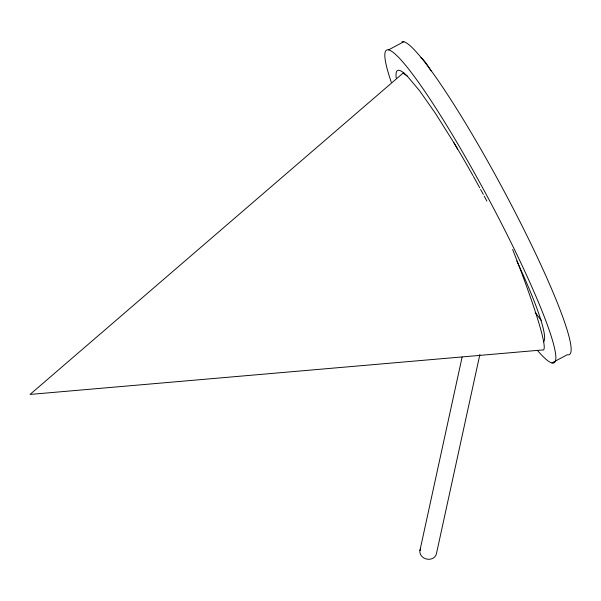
<?xml version="1.0" encoding="UTF-8"?>
<svg xmlns="http://www.w3.org/2000/svg" width="601" height="601" viewBox="0 0 601 601"><rect width="100%" height="100%" fill="white"/><g stroke="black" fill="none" stroke-linecap="round" stroke-linejoin="round"><path stroke-width="0.9" d="M419.904 550.636L462.101 357.114M479.883 354.455L436.484 553.476A8.414 7.197 12.3 0 1 426.019 558.922A8.414 7.197 12.3 0 1 420.475 548.841M403.804 72.481L30.05 394.436L542.32 349.962A158.626 11.592 67.1 0 0 512.645 249.43M388.592 49.86L403.834 41.702M552.003 362.891L567.246 354.733A177.318 19.683 61.8 0 0 507.034 196.7A177.318 19.683 61.8 0 0 401.964 41.837M403.309 73.254L407.335 76.169L419.686 90.871L435.485 113.446L453.657 142.347A154.119 17.113 61.8 0 1 472.964 175.62M453.657 142.347L457.571 149.093M396.224 78.055A154.119 17.113 61.8 0 1 407.335 76.169M473.408 176.416A154.119 17.113 61.8 0 1 479.703 187.812M480.605 189.465A154.119 17.113 61.8 0 1 483.302 194.431M484.196 196.091A154.119 17.113 61.8 0 1 486.863 201.08M516.8 260.969A154.119 17.113 61.8 0 1 543.544 341.849M391.274 82.164A177.318 19.683 61.8 0 1 424.531 90.931A177.318 19.683 61.8 0 1 533.455 290.591A177.318 19.683 61.8 0 1 537.94 351.007M541.298 320.31A154.119 17.113 61.8 0 1 535.198 312.46M420.858 57.794A158.626 11.592 67.1 0 1 431.045 70.88"/></g></svg>
